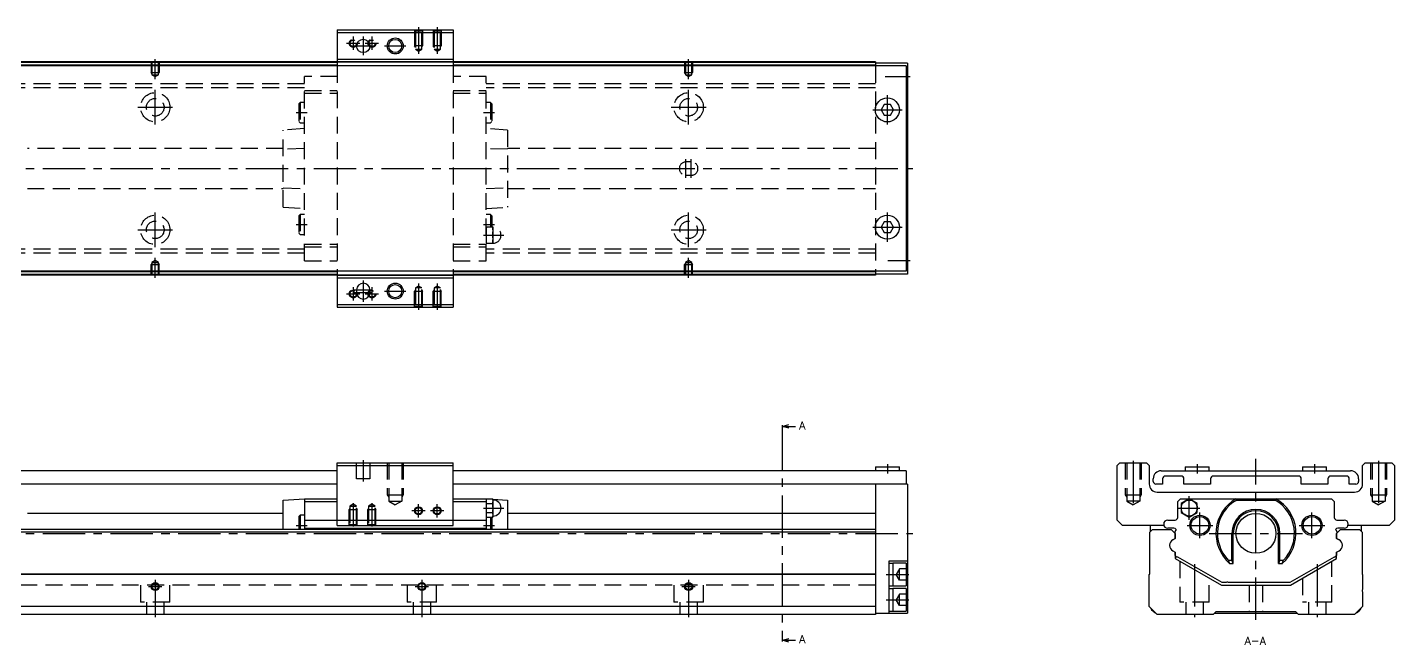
# Model space of a CAD drawing. Extents: x 0 to 973, y -8 to 230.
# Drawn here: x 460 to 973, y -1 to 230 of the extents above; entities that cross this region are included whole.
import ezdxf

# ---------------------------------------------------------------- set-up
doc = ezdxf.new("R2010")
doc.units = 0
doc.header["$LTSCALE"] = 0.5
doc.linetypes.add('CENTER', pattern=[50.8, 31.75, -6.35, 6.35, -6.35])
doc.linetypes.add('DASHED', pattern=[19.05, 12.7, -6.35])
for name, color, linetype in [('MSM_CENTER', 1, 'CENTER'), ('MSM_CONTINUOUS', 7, 'CONTINUOUS'), ('MSM_DASHED', 4, 'DASHED'), ('MSM_NARROW', 5, 'CONTINUOUS'), ('MSM_PART_NUMBER', 7, 'CONTINUOUS')]:
    doc.layers.add(name, color=color, linetype=linetype)
doc.styles.get("Standard").update_dxf_attribs({"font": 'txt.shx', "height": 3, "bigfont": 'bigfont.shx'})

msp = doc.modelspace()

# ---------------------------------------------------------------- linework, layer by layer
at = {"layer": 'MSM_CENTER'}
for p, q in [((582.65, 226.88), (582.65, 221.88)), ((586.4, 226.88), (586.4, 219.88)), ((589.65, 226.88), (589.65, 221.88)), ((607.15, 230.38), (607.15, 220.47)), ((614.15, 230.38), (614.15, 220.47)), ((580.15, 224.38), (585.15, 224.38)), ((582.9, 223.38), (589.9, 223.38)), ((587.15, 224.38), (592.15, 224.38)), ((594.4, 223.38), (602.4, 223.38)), ((508.4, 210.87), (508.4, 218.38)), ((708.4, 210.87), (708.4, 218.38)), ((782.07, 211.88), (791.4, 211.88)), ((508.4, 193.88), (508.4, 206.88)), ((708.4, 193.88), (708.4, 206.88)), ((501.9, 200.38), (514.9, 200.38)), ((701.9, 200.38), (714.9, 200.38)), ((782.9, 193.88), (782.9, 204.88)), ((561.25, 198.38), (565.35, 198.38)), ((631.45, 198.38), (635.55, 198.38)), ((777.4, 199.38), (788.4, 199.38)), ((707.4, 173.88), (707.4, 180.88)), ((709.4, 173.88), (709.4, 180.88)), ((161.4, 177.38), (792.4, 177.38)), ((508.4, 147.88), (508.4, 160.88)), ((708.4, 147.88), (708.4, 160.88)), ((782.9, 149.88), (782.9, 160.88)), ((501.9, 154.38), (514.9, 154.38)), ((561.25, 156.38), (565.35, 156.38)), ((631.45, 156.38), (635.55, 156.38)), ((701.9, 154.38), (714.9, 154.38)), ((777.4, 155.38), (788.4, 155.38)), ((631.45, 152.38), (639.05, 152.38)), ((508.4, 136.38), (508.4, 143.89)), ((708.4, 136.38), (708.4, 143.89)), ((783.07, 142.88), (791.4, 142.88)), ((586.4, 135.38), (586.4, 127.38)), ((607.15, 134.29), (607.15, 124.38)), ((614.15, 134.29), (614.15, 124.38)), ((580.15, 130.38), (585.15, 130.38)), ((582.65, 132.88), (582.65, 127.88)), ((582.9, 131.88), (589.9, 131.88)), ((582.9, 130.88), (589.9, 130.88)), ((587.15, 130.38), (592.15, 130.38)), ((589.65, 132.88), (589.65, 127.88)), ((594.4, 131.38), (602.4, 131.38)), ((743.44, 80.12), (743.44, 0.88)), ((586.4, 68), (586.4, 60)), ((875.1, 67.76), (875.1, 50.18)), ((921.1, 8), (921.1, 68.5)), ((967.1, 67.76), (967.1, 50.18)), ((782.9, 66.5), (782.9, 63)), ((899.1, 66.5), (899.1, 63)), ((943.1, 66.5), (943.1, 63)), ((582.65, 51.81), (582.65, 43.1)), ((589.65, 51.81), (589.65, 43.1)), ((607.15, 46.5), (607.15, 51.5)), ((614.15, 46.5), (614.15, 51.5)), ((896.1, 45.54), (896.1, 54.46)), ((609.65, 49), (604.65, 49)), ((616.65, 49), (611.65, 49)), ((631.45, 50), (639.05, 50)), ((892.1, 50), (900.1, 50)), ((900.1, 38.7), (900.1, 48.3)), ((942.1, 38.7), (942.1, 48.3)), ((561.25, 43.5), (565.35, 43.5)), ((631.45, 43.5), (635.55, 43.5)), ((895.3, 43.5), (904.9, 43.5)), ((937.3, 43.5), (946.9, 43.5)), ((161.4, 40.5), (792.4, 40.5)), ((903.6, 40.5), (938.6, 40.5)), ((898.1, 28.97), (898.1, 9)), ((944.1, 28.97), (944.1, 9)), ((508.4, 23), (508.4, 9)), ((608.4, 23), (608.4, 9)), ((708.4, 23), (708.4, 9)), ((782.4, 25), (790.9, 25)), ((505.9, 20.5), (510.9, 20.5)), ((605.9, 20.5), (610.9, 20.5)), ((705.9, 20.5), (710.9, 20.5)), ((782.4, 15.5), (790.9, 15.5))]:
    msp.add_line(p, q, dxfattribs=at)
at = {"layer": 'MSM_CONTINUOUS'}
for p, q in [((576.65, 229.38), (576.65, 215.88)), ((576.65, 229.38), (620.15, 229.38)), ((576.65, 228.38), (620.15, 228.38)), ((620.15, 229.38), (620.15, 215.88)), ((789.9, 215.88), (224.9, 215.88)), ((778.4, 217.38), (238.4, 217.38)), ((576.65, 217.18), (440.15, 217.18)), ((576.65, 216.18), (440.15, 216.18)), ((576.65, 218.38), (620.15, 218.38)), ((576.65, 217.38), (620.15, 217.38)), ((778.4, 217.18), (620.15, 217.18)), ((778.4, 216.18), (620.15, 216.18)), ((778.4, 217.38), (778.4, 215.88)), ((790.4, 216.98), (778.4, 216.98)), ((789.9, 215.88), (789.9, 138.88)), ((790.4, 216.98), (790.4, 137.78)), ((781.74, 201.38), (780.59, 199.38)), ((784.05, 201.38), (781.74, 201.38)), ((785.2, 199.38), (784.05, 201.38)), ((780.59, 199.38), (781.74, 197.38)), ((781.74, 197.38), (784.05, 197.38)), ((784.05, 197.38), (785.2, 199.38)), ((781.74, 157.38), (780.59, 155.38)), ((780.59, 155.38), (781.74, 153.38)), ((784.05, 157.38), (781.74, 157.38)), ((785.2, 155.38), (784.05, 157.38)), ((784.05, 153.38), (785.2, 155.38)), ((781.74, 153.38), (784.05, 153.38)), ((789.9, 138.88), (224.9, 138.88)), ((576.65, 138.58), (440.15, 138.58)), ((576.65, 138.88), (576.65, 125.38)), ((620.15, 138.88), (620.15, 125.38)), ((778.4, 138.58), (620.15, 138.58)), ((778.4, 138.88), (778.4, 137.38)), ((778.4, 137.38), (238.4, 137.38)), ((576.65, 137.58), (440.15, 137.58)), ((576.65, 137.38), (620.15, 137.38)), ((576.65, 136.38), (620.15, 136.38)), ((778.4, 137.58), (620.15, 137.58)), ((790.4, 137.78), (778.4, 137.78)), ((583.9, 131.88), (583.9, 130.88)), ((588.9, 130.88), (588.9, 131.88)), ((576.65, 126.38), (620.15, 126.38)), ((576.65, 125.38), (620.15, 125.38)), ((743.44, 80.62), (745.94, 81.29)), ((743.44, 81.12), (743.44, 80.12)), ((743.44, 80.62), (748.44, 80.62)), ((745.94, 79.95), (743.44, 80.62)), ((576.65, 67), (620.15, 67)), ((576.65, 43.5), (576.65, 67)), ((620.15, 43.5), (620.15, 67)), ((869.1, 66), (870.1, 67)), ((870.1, 67), (880.1, 67)), ((880.1, 67), (881.1, 66)), ((961.1, 66), (962.1, 67)), ((962.1, 67), (972.1, 67)), ((972.1, 67), (973.1, 66)), ((576.65, 64), (440.15, 64)), ((576.65, 66), (620.15, 66)), ((789.9, 64), (620.15, 64)), ((778.4, 65.5), (778.4, 64)), ((778.4, 65.5), (787.4, 65.5)), ((787.4, 64), (787.4, 65.5)), ((789.9, 64), (789.9, 59)), ((869.1, 45.5), (869.1, 66)), ((881.1, 66), (881.1, 59)), ((885.6, 64), (956.6, 64)), ((893.1, 62), (887.1, 62)), ((894.6, 65.5), (903.6, 65.5)), ((894.6, 65.5), (894.6, 64)), ((903.6, 64), (903.6, 65.5)), ((937.1, 62), (905.1, 62)), ((938.6, 65.5), (947.6, 65.5)), ((938.6, 65.5), (938.6, 64)), ((947.6, 64), (947.6, 65.5)), ((955.1, 62), (949.1, 62)), ((961.1, 59), (961.1, 66)), ((973.1, 66), (973.1, 45.5)), ((576.65, 59), (440.15, 59)), ((790.4, 59), (620.15, 59)), ((778.4, 59), (778.4, 10)), ((790.4, 59), (790.4, 10.5)), ((882.6, 60), (882.6, 61)), ((886.1, 59), (883.6, 59)), ((886.1, 61), (886.1, 59)), ((894.1, 59), (894.1, 61)), ((904.1, 59), (894.1, 59)), ((904.1, 61), (904.1, 59)), ((938.1, 59), (938.1, 61)), ((948.1, 59), (938.1, 59)), ((948.1, 61), (948.1, 59)), ((956.1, 59), (956.1, 61)), ((958.6, 59), (956.1, 59)), ((959.6, 61), (959.6, 60)), ((556.35, 53), (564.35, 53.5)), ((556.35, 42), (556.35, 53)), ((564.35, 53.5), (576.65, 53.5)), ((564.35, 53.5), (564.35, 42)), ((564.35, 52.5), (576.65, 52.5)), ((620.15, 53.5), (632.45, 53.5)), ((620.15, 52.5), (632.45, 52.5)), ((632.45, 53.5), (633.02, 53.46)), ((632.45, 53.5), (632.45, 42)), ((632.57, 53.46), (632.45, 53)), ((632.45, 52.41), (632.45, 52.6)), ((632.57, 53.46), (634.92, 53.46)), ((632.57, 51.73), (634.92, 51.73)), ((635.05, 53), (634.92, 53.46)), ((634.95, 53.34), (640.45, 53)), ((635.05, 47), (635.05, 53)), ((640.45, 53), (640.45, 42)), ((884.1, 56), (958.1, 56)), ((891.75, 52.5), (892.75, 53.5)), ((891.75, 46.5), (891.75, 52.5)), ((892.75, 53.5), (949.45, 53.5)), ((896.1, 53.46), (893.1, 51.73)), ((893.1, 51.73), (893.1, 48.27)), ((899.1, 51.73), (896.1, 53.46)), ((899.1, 48.27), (899.1, 51.73)), ((913.62, 53.5), (913.87, 53)), ((913.87, 53), (928.33, 53)), ((928.33, 53), (928.59, 53.5)), ((949.45, 53.5), (950.45, 52.5)), ((950.45, 52.5), (950.45, 46.5)), ((556.35, 48), (460.45, 48)), ((562.75, 47.3), (562.25, 46.8)), ((562.25, 46.8), (562.25, 42)), ((564.35, 47.3), (562.75, 47.3)), ((562.75, 47.3), (562.75, 42)), ((632.45, 47), (632.57, 46.54)), ((632.57, 48.27), (634.92, 48.27)), ((632.57, 46.54), (634.92, 46.54)), ((634.05, 46.54), (634.05, 42)), ((634.55, 46.54), (634.55, 42)), ((634.92, 46.54), (635.05, 47)), ((778.4, 48), (640.45, 48)), ((893.1, 48.27), (896.1, 46.54)), ((896.1, 46.54), (899.1, 48.27)), ((778.4, 42), (238.4, 42)), ((564.35, 45.5), (632.45, 45.5)), ((564.35, 42.4), (632.45, 42.4)), ((576.65, 43.5), (620.15, 43.5)), ((871.1, 43.5), (869.1, 45.5)), ((886.57, 43.5), (871.1, 43.5)), ((881.3, 41), (882.3, 42)), ((881.5, 41.2), (881.5, 43.5)), ((882.3, 42), (889.35, 42)), ((888.05, 45.5), (890.75, 45.5)), ((890.35, 42.4), (888.05, 42.4)), ((889.35, 42), (890.85, 40.5)), ((890.8, 40.55), (890.8, 41.2)), ((951.35, 40.5), (952.85, 42)), ((951.4, 41.2), (951.4, 40.55)), ((951.45, 45.5), (954.15, 45.5)), ((954.15, 42.4), (951.85, 42.4)), ((952.85, 42), (959.9, 42)), ((971.1, 43.5), (955.64, 43.5)), ((959.9, 42), (960.9, 41)), ((960.7, 41.2), (960.7, 43.5)), ((973.1, 45.5), (971.1, 43.5)), ((778.4, 41), (238.4, 41)), ((881.3, 25.2), (881.3, 41)), ((890.85, 38.61), (889.96, 38.1)), ((890.85, 40.5), (890.85, 38.61)), ((912.1, 30.44), (912.1, 40.5)), ((912.6, 29.22), (912.6, 40.5)), ((929.6, 29.22), (929.6, 40.5)), ((930.1, 30.44), (930.1, 40.5)), ((951.4, 40.55), (951.35, 40.5)), ((951.35, 40.5), (951.35, 38.61)), ((951.35, 38.61), (951.35, 40.5)), ((952.25, 38.1), (951.35, 38.61)), ((960.9, 41), (960.9, 25.2)), ((889.96, 33.9), (890.85, 33.39)), ((890.85, 33.39), (890.85, 31)), ((890.85, 31), (908.17, 21)), ((891.8, 31.61), (891.6, 31.61)), ((908.44, 22), (891.8, 31.61)), ((950.4, 31.61), (933.76, 22)), ((934.03, 21), (951.35, 31)), ((950.6, 31.61), (950.4, 31.61)), ((951.35, 33.39), (952.25, 33.9)), ((951.35, 33.39), (951.35, 32.13)), ((951.35, 31), (951.35, 33.39)), ((783.4, 30), (783.4, 10.5)), ((790.4, 30), (783.4, 30)), ((784.9, 29.15), (783.4, 29.15)), ((789.9, 29.25), (784.9, 29.25)), ((784.9, 29.25), (784.9, 20.75)), ((789.9, 29.25), (789.9, 20.75)), ((910.74, 30.44), (912.1, 30.44)), ((911.22, 29.22), (912.6, 29.22)), ((912.6, 29.22), (912.1, 30.44)), ((930.1, 30.44), (929.6, 29.22)), ((929.6, 29.22), (930.99, 29.22)), ((930.1, 30.44), (931.46, 30.44)), ((778.4, 25.2), (238.4, 25.2)), ((778.4, 25), (238.4, 25)), ((783.4, 20.85), (784.9, 20.85)), ((784.9, 20.75), (789.9, 20.75)), ((881.1, 25), (881.3, 25.2)), ((881.1, 13), (881.1, 25)), ((908.17, 21), (934.03, 21)), ((909.95, 22), (908.44, 22)), ((933.76, 22), (910.75, 22)), ((960.9, 25.2), (961.1, 25)), ((961.1, 25), (961.1, 19.4)), ((784.9, 19.65), (783.4, 19.65)), ((789.9, 19.75), (784.9, 19.75)), ((784.9, 19.75), (784.9, 11.25)), ((789.9, 19.75), (789.9, 11.25)), ((961.1, 18.6), (961.1, 13)), ((778.4, 13), (238.4, 13)), ((778.4, 10.5), (790.4, 10.5)), ((783.4, 11.35), (784.9, 11.35)), ((784.9, 11.25), (789.9, 11.25)), ((884.1, 10), (881.1, 13)), ((906.1, 11), (905.1, 10)), ((905.6, 10.5), (936.6, 10.5)), ((936.1, 11), (906.1, 11)), ((937.1, 10), (936.1, 11)), ((961.1, 13), (958.1, 10)), ((778.4, 10), (238.4, 10)), ((905.1, 10), (884.1, 10)), ((958.1, 10), (937.1, 10)), ((743.44, 0.38), (745.94, 1.05)), ((743.44, 0.88), (743.44, -0.12)), ((743.44, 0.38), (748.44, 0.38)), ((745.94, -0.29), (743.44, 0.38))]:
    msp.add_line(p, q, dxfattribs=at)
for centre, radius in [((586.4, 223.38), 2.5), ((598.4, 223.38), 2.46), ((782.9, 199.38), 4.5), ((782.9, 155.38), 4.5), ((598.4, 131.38), 2.46), ((896.1, 50), 3), ((607.15, 49), 1.23), ((614.15, 49), 1.23), ((900.1, 43.5), 3.8), ((900.1, 43.5), 3.3), ((921.1, 40.5), 7.5), ((942.1, 43.5), 3.8), ((942.1, 43.5), 3.3), ((508.4, 20.5), 1.23), ((608.4, 20.5), 1.23), ((708.4, 20.5), 1.23)]:
    msp.add_circle(centre, radius, dxfattribs=at)
for centre, radius, start, end in [((586.4, 131.88), 2.5, 0, 180), ((586.4, 130.88), 2.5, 180, 0), ((885.6, 61), 3, 90, 180), ((887.1, 61), 1, 90, 180), ((893.1, 61), 1, 0, 90), ((905.1, 61), 1, 90, 180), ((937.1, 61), 1, 0, 90), ((949.1, 61), 1, 90, 180), ((955.1, 61), 1, 0, 90), ((956.6, 61), 3, 0, 90), ((884.1, 59), 3, 180, 270), ((883.6, 60), 1, 180, 270), ((958.1, 59), 3, 270, 0), ((958.6, 60), 1, 270, 0), ((635.75, 52.57), 3.31, 164.2277, 179.4294), ((635.75, 52.63), 3.31, 180.5738, 195.7691), ((645.33, 49.95), 12.89, 172.0306, 179.7562), ((631.74, 52.56), 3.31, 0.5738, 15.7691), ((631.74, 52.63), 3.31, 344.2277, 359.4294), ((622.06, 49.94), 12.98, 0.2719, 7.9413), ((635.05, 50), 3, 270, 90), ((921.1, 40.5), 15, 119.9264, 228.7639), ((921.1, 40.5), 14.44, 120.051, 224.1514), ((921.1, 40.5), 14.44, 315.8486, 59.949), ((921.1, 40.5), 15, 311.2361, 60.0736), ((645.9, 50.1), 13.46, 180.407, 187.8062), ((635.75, 47.37), 3.31, 164.2277, 179.4294), ((635.75, 47.44), 3.31, 180.5738, 195.7691), ((621.59, 50.1), 13.46, 352.1938, 359.593), ((631.74, 47.37), 3.31, 0.5738, 15.7691), ((631.74, 47.43), 3.31, 344.2277, 359.4294), ((890.75, 46.5), 1, 270, 0), ((921.1, 40.5), 9, 0, 180), ((921.1, 40.5), 8.5, 0, 180), ((951.45, 46.5), 1, 180, 270), ((888.05, 43.95), 1.55, 90, 270), ((890.35, 41.4), 1, 30.0919, 90), ((891.6, 41.2), 0.8, 118.7489, 180), ((951.85, 41.4), 1, 90, 149.9081), ((950.6, 41.2), 0.8, 0, 61.2511), ((954.15, 43.95), 1.55, 270, 90), ((891.26, 35.85), 2.6, 120, 176.5893), ((891.26, 36.15), 2.6, 183.4107, 240), ((950.95, 35.85), 2.6, 3.4107, 60), ((950.95, 36.15), 2.6, 300, 356.5893), ((891.6, 32.41), 0.8, 200.3641, 270), ((950.6, 32.41), 0.8, 270, 339.6276), ((923.33, 34.62), 13.26, 198.3686, 204.03), ((918.81, 34.65), 13.33, 335.9851, 341.6163), ((910.35, 21.7), 0.5, 36.8699, 143.1301), ((961.4, 19), 0.5, 126.8699, 233.1301), ((884.5, 13.5), 3, 201.8137, 248.1863), ((957.7, 13.5), 3, 291.8151, 338.1849)]:
    msp.add_arc(centre, radius, start, end, dxfattribs=at)
at = {"layer": 'MSM_DASHED'}
for p, q in [((605.65, 229.38), (605.92, 229.1)), ((605.65, 229.38), (605.65, 223.38)), ((605.92, 229.1), (605.92, 222.18)), ((605.92, 229.1), (608.38, 229.1)), ((608.38, 229.1), (608.65, 229.38)), ((608.38, 222.18), (608.38, 229.1)), ((608.65, 229.38), (608.65, 223.38)), ((612.65, 229.38), (612.92, 229.1)), ((612.65, 229.38), (612.65, 223.38)), ((612.92, 229.1), (612.92, 222.18)), ((612.92, 229.1), (615.38, 229.1)), ((615.38, 229.1), (615.65, 229.38)), ((615.38, 222.18), (615.38, 229.1)), ((615.65, 229.38), (615.65, 223.38)), ((608.65, 223.38), (605.65, 223.38)), ((605.92, 222.91), (605.65, 223.38)), ((605.92, 222.18), (607.15, 221.47)), ((605.92, 222.18), (608.38, 222.18)), ((607.15, 221.47), (608.38, 222.18)), ((608.38, 222.91), (608.65, 223.38)), ((615.65, 223.38), (612.65, 223.38)), ((612.92, 222.91), (612.65, 223.38)), ((612.92, 222.18), (614.15, 221.47)), ((612.92, 222.18), (615.38, 222.18)), ((614.15, 221.47), (615.38, 222.18)), ((615.38, 222.91), (615.65, 223.38)), ((506.9, 217.38), (506.9, 213.38)), ((507.17, 217.38), (507.17, 212.58)), ((509.63, 212.58), (509.63, 217.38)), ((509.9, 217.38), (509.9, 213.38)), ((620.15, 217.38), (576.65, 217.38)), ((576.65, 215.88), (576.65, 138.88)), ((620.15, 215.88), (620.15, 138.88)), ((706.9, 217.38), (706.9, 213.38)), ((707.17, 217.38), (707.17, 212.58)), ((709.63, 212.58), (709.63, 217.38)), ((709.9, 217.38), (709.9, 213.38)), ((778.4, 215.88), (778.4, 138.88)), ((506.9, 213.38), (509.9, 213.38)), ((507.17, 212.91), (506.9, 213.38)), ((507.17, 212.58), (509.63, 212.58)), ((507.17, 212.58), (508.4, 211.87)), ((508.4, 211.87), (509.63, 212.58)), ((509.63, 212.91), (509.9, 213.38)), ((576.65, 211.98), (564.35, 211.98)), ((564.35, 142.78), (564.35, 211.98)), ((632.45, 211.98), (620.15, 211.98)), ((632.45, 142.78), (632.45, 211.98)), ((706.9, 213.38), (709.9, 213.38)), ((707.17, 212.91), (706.9, 213.38)), ((707.17, 212.58), (709.63, 212.58)), ((707.17, 212.58), (708.4, 211.87)), ((708.4, 211.87), (709.63, 212.58)), ((709.63, 212.91), (709.9, 213.38)), ((564.35, 209.13), (452.45, 209.13)), ((564.35, 207.63), (452.45, 207.63)), ((564.35, 206.73), (576.65, 206.73)), ((564.35, 205.73), (576.65, 205.73)), ((620.15, 206.73), (632.45, 206.73)), ((620.15, 205.73), (632.45, 205.73)), ((778.4, 209.13), (632.45, 209.13)), ((778.4, 207.63), (632.45, 207.63)), ((562.75, 202.18), (562.25, 201.68)), ((562.25, 201.68), (562.25, 195.08)), ((562.75, 202.18), (562.75, 194.58)), ((564.35, 202.18), (562.75, 202.18)), ((634.05, 202.18), (632.45, 202.18)), ((634.05, 202.18), (634.05, 194.58)), ((634.55, 201.68), (634.05, 202.18)), ((634.55, 201.68), (634.55, 195.08)), ((562.25, 195.08), (562.75, 194.58)), ((634.05, 194.58), (634.55, 195.08)), ((564.35, 192.38), (556.35, 191.82)), ((556.35, 162.93), (556.35, 191.82)), ((562.75, 194.58), (564.35, 194.58)), ((632.45, 194.58), (634.05, 194.58)), ((640.45, 191.82), (632.45, 192.38)), ((640.45, 191.82), (640.45, 162.93)), ((556.35, 184.88), (460.45, 184.88)), ((564.35, 184.86), (556.35, 184.61)), ((640.45, 184.61), (632.45, 184.86)), ((778.4, 184.88), (640.45, 184.88)), ((709.4, 179.88), (707.4, 179.88)), ((707.4, 174.88), (709.4, 174.88)), ((460.45, 169.88), (556.35, 169.88)), ((556.35, 170.14), (564.35, 169.89)), ((632.45, 169.89), (640.45, 170.14)), ((640.45, 169.88), (778.4, 169.88)), ((556.35, 162.93), (564.35, 162.38)), ((562.75, 160.18), (562.25, 159.68)), ((562.25, 159.68), (562.25, 153.08)), ((562.75, 160.18), (562.75, 152.58)), ((564.35, 160.18), (562.75, 160.18)), ((632.45, 162.38), (640.45, 162.93)), ((634.05, 160.18), (632.45, 160.18)), ((634.55, 159.68), (634.05, 160.18)), ((634.05, 160.18), (634.05, 155.38)), ((634.55, 159.68), (634.55, 155.38)), ((635.05, 155.38), (632.45, 155.38)), ((635.05, 149.38), (635.05, 155.38)), ((562.25, 153.08), (562.75, 152.58)), ((562.75, 152.58), (564.35, 152.58)), ((564.35, 149.03), (576.65, 149.03)), ((620.15, 149.03), (632.45, 149.03)), ((632.45, 149.38), (635.05, 149.38)), ((632.57, 152.38), (634.92, 152.38)), ((564.35, 147.13), (452.45, 147.13)), ((564.35, 145.63), (452.45, 145.63)), ((564.35, 148.03), (576.65, 148.03)), ((620.15, 148.03), (632.45, 148.03)), ((778.4, 147.13), (632.45, 147.13)), ((778.4, 145.63), (632.45, 145.63)), ((507.17, 141.84), (506.9, 141.38)), ((506.9, 141.38), (509.9, 141.38)), ((506.9, 137.38), (506.9, 141.38)), ((508.4, 142.89), (507.17, 142.18)), ((507.17, 142.18), (509.63, 142.18)), ((507.17, 142.18), (507.17, 137.38)), ((509.63, 142.18), (508.4, 142.89)), ((509.63, 137.38), (509.63, 142.18)), ((509.63, 141.84), (509.9, 141.38)), ((509.9, 137.38), (509.9, 141.38)), ((564.35, 142.78), (576.65, 142.78)), ((620.15, 142.78), (632.45, 142.78)), ((707.17, 141.84), (706.9, 141.38)), ((706.9, 141.38), (709.9, 141.38)), ((706.9, 137.38), (706.9, 141.38)), ((708.4, 142.89), (707.17, 142.18)), ((707.17, 142.18), (709.63, 142.18)), ((707.17, 142.18), (707.17, 137.38)), ((709.63, 142.18), (708.4, 142.89)), ((709.63, 137.38), (709.63, 142.18)), ((709.63, 141.84), (709.9, 141.38)), ((709.9, 137.38), (709.9, 141.38)), ((620.15, 137.38), (576.65, 137.38)), ((605.92, 131.84), (605.65, 131.38)), ((605.65, 125.38), (605.65, 131.38)), ((605.65, 131.38), (608.65, 131.38)), ((607.15, 133.29), (605.92, 132.58)), ((605.92, 132.58), (605.92, 125.65)), ((608.38, 132.58), (605.92, 132.58)), ((608.38, 132.58), (607.15, 133.29)), ((608.38, 125.65), (608.38, 132.58)), ((608.38, 131.84), (608.65, 131.38)), ((608.65, 125.38), (608.65, 131.38)), ((612.92, 131.84), (612.65, 131.38)), ((612.65, 125.38), (612.65, 131.38)), ((612.65, 131.38), (615.65, 131.38)), ((614.15, 133.29), (612.92, 132.58)), ((612.92, 132.58), (612.92, 125.65)), ((615.38, 132.58), (612.92, 132.58)), ((615.38, 132.58), (614.15, 133.29)), ((615.38, 125.65), (615.38, 132.58)), ((615.38, 131.84), (615.65, 131.38)), ((615.65, 125.38), (615.65, 131.38)), ((605.92, 125.65), (605.65, 125.38)), ((608.38, 125.65), (605.92, 125.65)), ((608.65, 125.38), (608.38, 125.65)), ((612.92, 125.65), (612.65, 125.38)), ((615.38, 125.65), (612.92, 125.65)), ((615.65, 125.38), (615.38, 125.65)), ((583.9, 61), (583.9, 67)), ((588.9, 67), (588.9, 61)), ((595.4, 67), (595.4, 55)), ((595.94, 67), (595.94, 52.6)), ((600.85, 67), (600.85, 52.6)), ((601.4, 67), (601.4, 55)), ((872.1, 67), (872.1, 55)), ((872.64, 67), (872.64, 52.6)), ((877.56, 67), (877.56, 52.6)), ((878.1, 67), (878.1, 55)), ((964.1, 67), (964.1, 55)), ((964.64, 67), (964.64, 52.6)), ((969.56, 67), (969.56, 52.6)), ((970.1, 67), (970.1, 55)), ((899.1, 65.5), (899.1, 63)), ((943.1, 65.5), (943.1, 63)), ((588.9, 61), (583.9, 61)), ((582.65, 51.41), (581.42, 50.7)), ((583.88, 50.7), (582.65, 51.41)), ((589.65, 51.41), (588.42, 50.7)), ((590.88, 50.7), (589.65, 51.41)), ((595.4, 55), (601.4, 55)), ((595.4, 55), (595.94, 54.06)), ((595.94, 52.6), (600.85, 52.6)), ((595.94, 52.6), (598.4, 51.18)), ((600.85, 52.6), (598.4, 51.18)), ((601.4, 55), (600.85, 54.06)), ((872.1, 55), (878.1, 55)), ((872.1, 55), (872.64, 54.06)), ((877.56, 52.6), (872.64, 52.6)), ((872.64, 52.6), (875.1, 51.18)), ((877.56, 52.6), (875.1, 51.18)), ((878.1, 55), (877.56, 54.06)), ((964.1, 55), (970.1, 55)), ((964.1, 55), (964.64, 54.06)), ((964.64, 52.6), (969.56, 52.6)), ((964.64, 52.6), (967.1, 51.18)), ((969.56, 52.6), (967.1, 51.18)), ((970.1, 55), (969.56, 54.06)), ((581.42, 49.97), (581.15, 49.5)), ((581.15, 43.5), (581.15, 49.5)), ((581.15, 49.5), (584.15, 49.5)), ((581.42, 50.7), (581.42, 43.77)), ((581.42, 50.7), (583.88, 50.7)), ((583.88, 43.77), (583.88, 50.7)), ((583.88, 49.97), (584.15, 49.5)), ((584.15, 43.5), (584.15, 49.5)), ((588.42, 49.97), (588.15, 49.5)), ((588.15, 43.5), (588.15, 49.5)), ((588.15, 49.5), (591.15, 49.5)), ((588.42, 50.7), (590.88, 50.7)), ((588.42, 50.7), (588.42, 43.77)), ((590.88, 43.77), (590.88, 50.7)), ((590.88, 49.97), (591.15, 49.5)), ((591.15, 43.5), (591.15, 49.5)), ((581.42, 43.77), (581.15, 43.5)), ((581.42, 43.77), (583.88, 43.77)), ((584.15, 43.5), (583.88, 43.77)), ((588.42, 43.77), (588.15, 43.5)), ((588.42, 43.77), (590.88, 43.77)), ((591.15, 43.5), (590.88, 43.77)), ((889.96, 38.1), (890.85, 38.61)), ((890.85, 40.5), (890.8, 40.55)), ((890.85, 38.61), (890.85, 40.5)), ((951.35, 38.61), (952.25, 38.1)), ((890.85, 32.13), (890.85, 33.39)), ((787.4, 27.12), (786.17, 25)), ((787.4, 22.88), (787.4, 27.12)), ((789.9, 27.12), (787.4, 27.12)), ((892.6, 29.99), (892.6, 14.7)), ((949.6, 14.7), (949.6, 29.99)), ((778.4, 21), (238.4, 21)), ((502.9, 21), (502.9, 14.7)), ((513.9, 14.7), (513.9, 21)), ((602.9, 21), (602.9, 14.7)), ((613.9, 14.7), (613.9, 21)), ((702.9, 21), (702.9, 14.7)), ((713.9, 14.7), (713.9, 21)), ((787.4, 22.88), (786.17, 25)), ((787.4, 25), (789.9, 25)), ((789.9, 22.88), (787.4, 22.88)), ((903.6, 14.7), (903.6, 23.64)), ((918.6, 21), (918.6, 11)), ((923.6, 21), (923.6, 11)), ((938.6, 23.64), (938.6, 14.7)), ((787.4, 17.62), (786.17, 15.5)), ((787.4, 13.38), (786.17, 15.5)), ((787.4, 13.38), (787.4, 17.62)), ((789.9, 17.62), (787.4, 17.62)), ((787.4, 15.5), (789.9, 15.5)), ((513.9, 14.7), (502.9, 14.7)), ((505.1, 14.7), (505.1, 10)), ((511.7, 10), (511.7, 14.7)), ((613.9, 14.7), (602.9, 14.7)), ((605.1, 14.7), (605.1, 10)), ((611.7, 10), (611.7, 14.7)), ((713.9, 14.7), (702.9, 14.7)), ((705.1, 14.7), (705.1, 10)), ((711.7, 10), (711.7, 14.7)), ((789.9, 13.38), (787.4, 13.38)), ((903.6, 14.7), (892.6, 14.7)), ((894.8, 14.7), (894.8, 10)), ((901.4, 10), (901.4, 14.7)), ((949.6, 14.7), (938.6, 14.7)), ((940.8, 14.7), (940.8, 10)), ((947.4, 10), (947.4, 14.7))]:
    msp.add_line(p, q, dxfattribs=at)
for centre, radius in [((582.65, 224.38), 1.5), ((582.65, 224.38), 1.23), ((589.65, 224.38), 1.5), ((589.65, 224.38), 1.23), ((508.4, 200.38), 5.5), ((708.4, 200.38), 5.5), ((508.4, 200.38), 3.3), ((708.4, 200.38), 3.3), ((508.4, 154.38), 5.5), ((708.4, 154.38), 5.5), ((508.4, 154.38), 3.3), ((708.4, 154.38), 3.3), ((582.65, 130.38), 1.5), ((582.65, 130.38), 1.23), ((589.65, 130.38), 1.5), ((589.65, 130.38), 1.23)]:
    msp.add_circle(centre, radius, dxfattribs=at)
for centre, radius, start, end in [((707.4, 177.38), 2.5, 90, 270), ((709.4, 177.38), 2.5, 270, 90), ((642.14, 153.83), 9.69, 170.8086, 179.713), ((642.14, 153.92), 9.7, 180.2886, 189.1898), ((625.35, 153.83), 9.7, 0.2886, 9.1898), ((625.35, 153.92), 9.69, 350.8086, 359.713), ((635.05, 152.38), 3, 270, 90), ((642.14, 150.83), 9.69, 170.8086, 179.713), ((642.14, 150.92), 9.7, 180.2886, 189.1898), ((625.35, 150.83), 9.7, 0.2886, 9.1898), ((625.35, 150.92), 9.69, 350.8086, 359.713)]:
    msp.add_arc(centre, radius, start, end, dxfattribs=at)
at = {"layer": 'MSM_NARROW'}
for centre, radius in [((598.4, 223.38), 3), ((598.4, 131.38), 3), ((607.15, 49), 1.5), ((614.15, 49), 1.5), ((508.4, 20.5), 1.5), ((608.4, 20.5), 1.5), ((708.4, 20.5), 1.5)]:
    msp.add_circle(centre, radius, dxfattribs=at)

# ---------------------------------------------------------------- texts
at = {"layer": 'MSM_PART_NUMBER'}
for s, p in [('A', (749.86, 79.49)), ('A', (749.86, -0.75)), ('A-A', (916.84, -1.28))]:
    msp.add_text(s, height=3, dxfattribs=at).set_placement(p)

doc.saveas('drawing.dxf')
